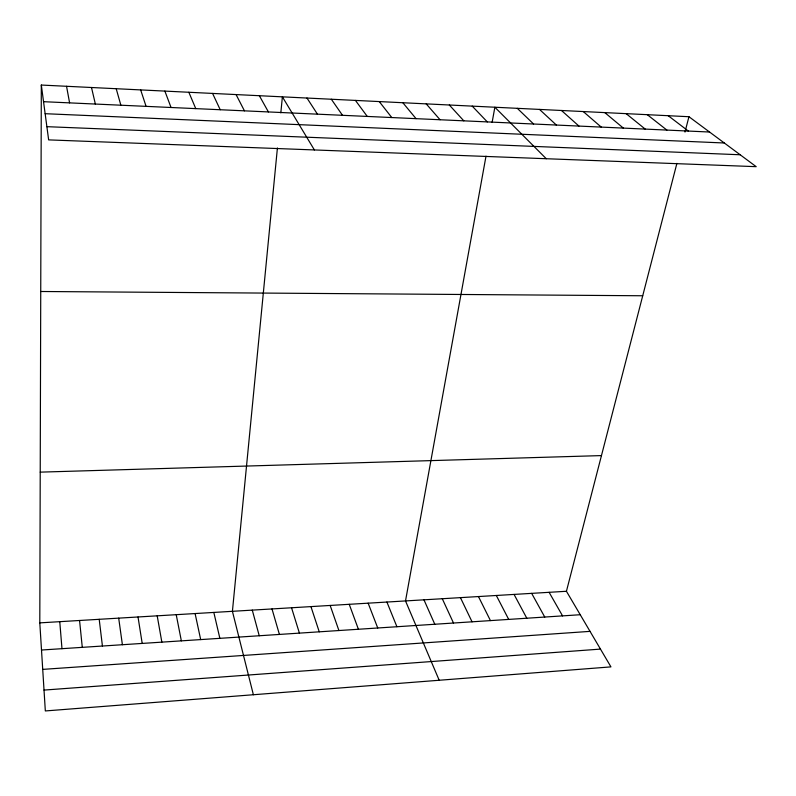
<?xml version="1.0" encoding="UTF-8"?>
<svg xmlns="http://www.w3.org/2000/svg" width="796" height="796" viewBox="0 0 796 796"><rect width="100%" height="100%" fill="white"/><g stroke="black" fill="none" stroke-linecap="round" stroke-linejoin="round"><path stroke-width="1.19" d="M676.898 163.379L566.434 591.279L610.94 666.879L45.332 710.947L39.8 622.87L41.322 85.053L688.948 116.723L756.2 166.672L48.646 139.887L41.322 85.053M277.416 147.966L232.412 611.318L253.377 694.739M280.829 112.853L282.381 96.833L314.39 149.946M486.008 156.145L405.512 600.93L439.193 680.262M492.107 122.465L494.863 107.231L546.275 158.732M684.988 132.046L688.948 116.723M44.019 690.082L600.473 649.098M42.715 669.386L590.035 631.367M41.501 650.024L580.234 614.721M39.8 622.87L566.434 591.279M40.228 472.137L601.458 455.591M40.745 291.495L642.72 295.764M46.884 126.673L740.161 154.762M45.153 113.699L724.32 142.991M43.551 101.689L709.554 132.027M668.212 115.709L688.321 131.061M647.287 114.684L666.879 130.086M626.144 113.649L645.228 129.101M604.801 112.604L623.348 128.096M583.249 111.549L601.249 127.091M561.478 110.485L578.931 126.076M539.499 109.41L556.374 125.052M517.291 108.326L533.589 124.007M472.207 106.117L487.311 121.907M449.322 105.002L463.809 120.833M426.208 103.868L440.059 119.748M402.846 102.734L416.049 118.654M379.254 101.58L391.791 117.549M355.414 100.405L367.274 116.435M331.325 99.231L342.499 115.311M306.977 98.037L317.445 114.166M549.111 592.314L562.563 615.885M259.347 95.709L268.401 111.928M531.658 593.358L544.753 617.049M514.067 594.423L526.803 618.223M496.326 595.478L508.694 619.407M236.074 94.575L244.442 110.843M478.456 596.552L490.445 620.611M460.436 597.637L472.048 621.815M212.572 93.421L220.223 109.739M442.277 598.721L453.501 623.029M423.97 599.826L434.795 624.253M188.841 92.266L195.766 108.624M386.906 602.045L396.915 626.731M368.14 603.169L377.742 627.994M164.871 91.092L171.05 107.5M349.225 604.303L358.409 629.258M330.161 605.448L338.907 630.532M310.938 606.602L319.246 631.825M140.663 89.908L146.076 106.356M291.545 607.766L299.405 633.118M272.003 608.94L279.406 634.432M116.206 88.714L120.853 105.211M252.282 610.124L259.237 635.755M91.5 87.5L95.351 104.047M213.826 612.432L219.865 638.332M195.1 613.557L200.682 639.596M176.224 614.691L181.349 640.86M66.546 86.286L69.59 102.873M157.2 615.825L161.857 642.133M138.016 616.98L142.205 643.427M118.694 618.144L122.395 644.72M99.201 619.308L102.425 646.034M79.56 620.492L82.287 647.347M59.76 621.676L61.979 648.68"/></g></svg>
